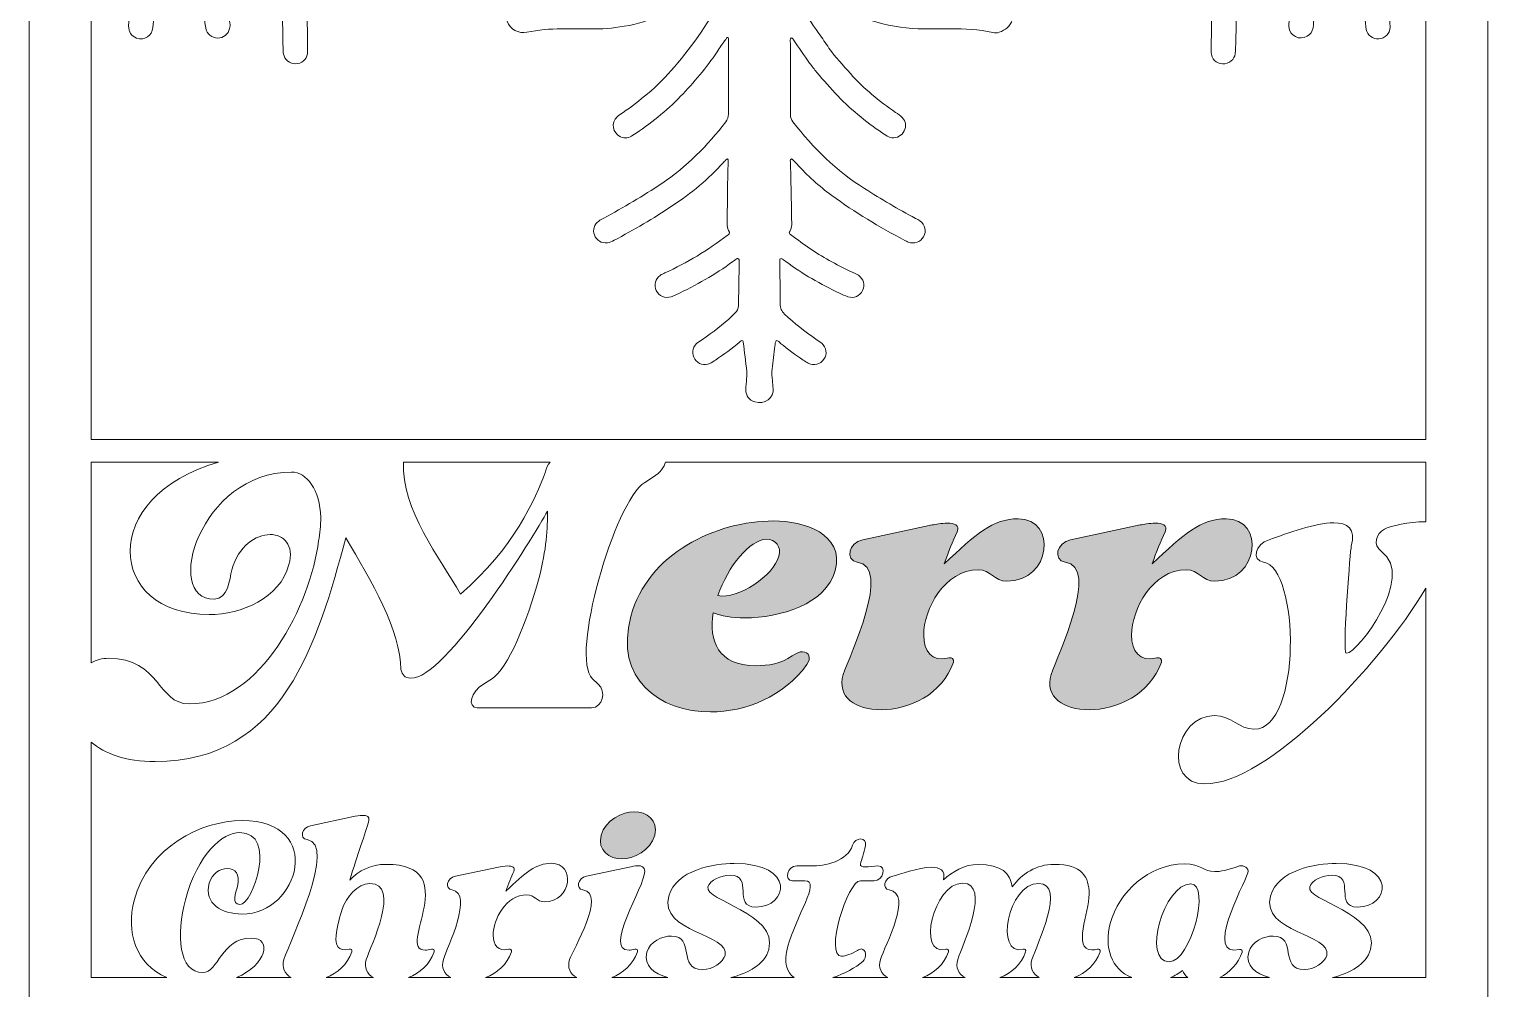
# Model space of a CAD drawing. Header units: centimetres. Extents: x 4.5 to 9.5, y -16.8 to -3.2.
# Drawn here: x 4.47 to 9.5, y -10.8 to -7.49 of the extents above; entities that cross this region are included whole.
import ezdxf

# ---------------------------------------------------------------- set-up
doc = ezdxf.new("R2010")
doc.units = ezdxf.units.CM
doc.header["$MEASUREMENT"] = 0
doc.layers.add('Layer 1', color=7, linetype='Continuous')

# ---------------------------------------------------------------- blocks, each defined once
blk = doc.blocks.new('block 2')
at = {"layer": 'Layer 1', "true_color": 0x71291b}
h = blk.add_hatch(color=26, dxfattribs=at)
h.dxf.hatch_style = 2
edge = h.paths.add_edge_path()
edge.add_spline(control_points=[(6.8197, -9.8479), (6.9402, -9.8479), (7.0721, -9.7946), (7.152, -9.6843), (7.1685, -9.6615), (7.1596, -9.6399), (7.1367, -9.6399), (7.1279, -9.6399), (7.1152, -9.645), (7.1012, -9.6539), (7.0619, -9.6818), (7.0188, -9.6881), (6.9757, -9.6881), (6.845, -9.6881), (6.8133, -9.6019), (6.8285, -9.5055), (6.8552, -9.5169), (6.8932, -9.5232), (6.9376, -9.5232), (7.0594, -9.5232), (7.2192, -9.475), (7.2496, -9.3596), (7.2839, -9.2328), (7.1406, -9.1884), (7.0378, -9.1884), (6.8374, -9.1884), (6.6028, -9.3), (6.5444, -9.5181), (6.4861, -9.7338), (6.6421, -9.8479), (6.8197, -9.8479)], knot_values=[0, 0, 0, 0, 1, 1, 1, 2, 2, 2, 3, 3, 3, 4, 4, 4, 5, 5, 5, 6, 6, 6, 7, 7, 7, 8, 8, 8, 9, 9, 9, 10, 10, 10, 10], degree=3, periodic=1)
edge = h.paths.add_edge_path()
edge.add_spline(control_points=[(7.0125, -9.2518), (7.0442, -9.2518), (7.0645, -9.2772), (7.0556, -9.3101), (7.0378, -9.3761), (6.9135, -9.4611), (6.845, -9.4459), (6.8793, -9.3456), (6.9554, -9.2518), (7.0125, -9.2518)], knot_values=[0, 0, 0, 0, 1, 1, 1, 2, 2, 2, 3, 3, 3, 3], degree=3, periodic=1)
h = blk.add_hatch(color=26, dxfattribs=at)
h.dxf.hatch_style = 2
edge = h.paths.add_edge_path()
edge.add_spline(control_points=[(7.4082, -9.8403), (7.5034, -9.8403), (7.6201, -9.7883), (7.6581, -9.6754), (7.6607, -9.6653), (7.6531, -9.6589), (7.6429, -9.6615), (7.582, -9.6767), (7.5554, -9.6374), (7.5554, -9.5828), (7.5554, -9.494), (7.6264, -9.3571), (7.7444, -9.3571), (7.7862, -9.3571), (7.7989, -9.3964), (7.842, -9.3964), (7.9968, -9.3964), (8.0171, -9.1808), (7.8814, -9.1808), (7.7951, -9.1808), (7.7342, -9.234), (7.6264, -9.3368), (7.6404, -9.2962), (7.6556, -9.2581), (7.6708, -9.2264), (7.6809, -9.2023), (7.6607, -9.196), (7.6366, -9.196), (7.6175, -9.196), (7.5947, -9.1998), (7.5846, -9.2023), (7.5846, -9.2023), (7.3449, -9.2531), (7.3449, -9.2531), (7.2954, -9.2632), (7.284, -9.3241), (7.3258, -9.3304), (7.4476, -9.3482), (7.3005, -9.6488), (7.2776, -9.7186), (7.2535, -9.7972), (7.322, -9.8403), (7.4082, -9.8403)], knot_values=[0, 0, 0, 0, 1, 1, 1, 2, 2, 2, 3, 3, 3, 4, 4, 4, 5, 5, 5, 6, 6, 6, 7, 7, 7, 8, 8, 8, 9, 9, 9, 10, 10, 10, 11, 11, 11, 12, 12, 12, 13, 13, 13, 14, 14, 14, 14], degree=3, periodic=1)
h = blk.add_hatch(color=26, dxfattribs=at)
h.dxf.hatch_style = 2
edge = h.paths.add_edge_path()
edge.add_spline(control_points=[(8.1262, -9.8403), (8.2213, -9.8403), (8.338, -9.7883), (8.3761, -9.6754), (8.3786, -9.6653), (8.371, -9.6589), (8.3609, -9.6615), (8.3, -9.6767), (8.2733, -9.6374), (8.2733, -9.5828), (8.2733, -9.494), (8.3444, -9.3571), (8.4623, -9.3571), (8.5042, -9.3571), (8.5169, -9.3964), (8.56, -9.3964), (8.7147, -9.3964), (8.735, -9.1808), (8.5993, -9.1808), (8.5131, -9.1808), (8.4522, -9.234), (8.3444, -9.3368), (8.3583, -9.2962), (8.3736, -9.2581), (8.3888, -9.2264), (8.3989, -9.2023), (8.3786, -9.196), (8.3545, -9.196), (8.3355, -9.196), (8.3127, -9.1998), (8.3025, -9.2023), (8.3025, -9.2023), (8.0628, -9.2531), (8.0628, -9.2531), (8.0133, -9.2632), (8.0019, -9.3241), (8.0438, -9.3304), (8.1655, -9.3482), (8.0184, -9.6488), (7.9956, -9.7186), (7.9715, -9.7972), (8.04, -9.8403), (8.1262, -9.8403)], knot_values=[0, 0, 0, 0, 1, 1, 1, 2, 2, 2, 3, 3, 3, 4, 4, 4, 5, 5, 5, 6, 6, 6, 7, 7, 7, 8, 8, 8, 9, 9, 9, 10, 10, 10, 11, 11, 11, 12, 12, 12, 13, 13, 13, 14, 14, 14, 14], degree=3, periodic=1)
h = blk.add_hatch(color=26, dxfattribs=at)
h.dxf.hatch_style = 2
edge = h.paths.add_edge_path()
edge.add_spline(control_points=[(6.5129, -10.3553), (6.5536, -10.3553), (6.6124, -10.3271), (6.6265, -10.2738), (6.6414, -10.2206), (6.5967, -10.1924), (6.556, -10.1924), (6.5153, -10.1924), (6.4557, -10.2206), (6.4416, -10.2738), (6.4275, -10.3271), (6.4714, -10.3553), (6.5129, -10.3553)], knot_values=[0, 0, 0, 0, 1, 1, 1, 2, 2, 2, 3, 3, 3, 4, 4, 4, 4], degree=3, periodic=1)
at = {"layer": 'Layer 1', "lineweight": 0}
blk.add_lwpolyline([(4.4668, -3.2349), (4.4668, -15.169), (6.4615, -15.169), (6.9849, -16.7801), (7.5085, -15.169), (9.5032, -15.169), (9.5032, -3.2349), (4.4668, -3.2349)], dxfattribs=at)
for points, knots in [([(4.6809, -7.4172), (4.688, -7.4124), (4.695, -7.4073), (4.7019, -7.4022), (4.7098, -7.3963), (4.7182, -7.3915), (4.7273, -7.3876), (4.7557, -7.3753), (4.784, -7.363), (4.8123, -7.3507), (4.8157, -7.3492), (4.819, -7.3473), (4.8243, -7.3496), (4.8228, -7.3594), (4.8213, -7.3697), (4.8197, -7.38), (4.8143, -7.4128), (4.8114, -7.4459), (4.8102, -7.479), (4.8095, -7.4998), (4.8202, -7.5152), (4.8379, -7.5212), (4.8648, -7.5302), (4.8907, -7.5137), (4.8939, -7.4852), (4.8955, -7.4702), (4.8963, -7.4551), (4.8976, -7.4401), (4.9009, -7.4001), (4.9077, -7.3608), (4.9182, -7.3221), (4.9209, -7.3121), (4.9259, -7.3051), (4.9352, -7.2997), (4.9788, -7.2742), (5.0221, -7.2481), (5.0656, -7.2223), (5.0686, -7.2205), (5.0716, -7.2175), (5.0764, -7.2204), (5.0763, -7.2229), (5.0763, -7.2259), (5.076, -7.2288), (5.0745, -7.246), (5.0722, -7.2633), (5.0713, -7.2806), (5.0686, -7.3334), (5.0692, -7.3862), (5.0715, -7.439), (5.0722, -7.4548), (5.0737, -7.4707), (5.0764, -7.4863), (5.08, -7.5067), (5.098, -7.521), (5.1181, -7.521), (5.1373, -7.521), (5.1543, -7.5076), (5.1589, -7.488), (5.1603, -7.4822), (5.1608, -7.4758), (5.1598, -7.4701), (5.1554, -7.4461), (5.1564, -7.4219), (5.1548, -7.3979), (5.1508, -7.3381), (5.1558, -7.2787), (5.1624, -7.2194), (5.1629, -7.215), (5.1641, -7.2105), (5.165, -7.2061), (5.1656, -7.2029), (5.1674, -7.2002), (5.1708, -7.2004), (5.1872, -7.2018), (5.1996, -7.1927), (5.2124, -7.185), (5.2668, -7.1524), (5.3211, -7.1197), (5.3754, -7.0871), (5.3802, -7.0843), (5.3846, -7.08), (5.3917, -7.0804), (5.3925, -7.0899), (5.3885, -7.0975), (5.386, -7.1051), (5.371, -7.1519), (5.3608, -7.1998), (5.354, -7.2484), (5.3477, -7.2926), (5.3456, -7.337), (5.3434, -7.3815), (5.3406, -7.4403), (5.3421, -7.4992), (5.3432, -7.558), (5.3433, -7.5664), (5.3443, -7.5747), (5.347, -7.5825), (5.3535, -7.6014), (5.3744, -7.6132), (5.394, -7.6093), (5.4148, -7.6052), (5.4281, -7.5898), (5.4283, -7.5678), (5.4285, -7.5459), (5.4277, -7.524), (5.4274, -7.5021), (5.4264, -7.4349), (5.4272, -7.3678), (5.4333, -7.3008), (5.4349, -7.2828), (5.4367, -7.2648), (5.4394, -7.2469), (5.4458, -7.2051), (5.4559, -7.1641), (5.4687, -7.1238), (5.4795, -7.09), (5.4906, -7.0564), (5.5042, -7.0236), (5.5088, -7.0125), (5.515, -7.0041), (5.526, -6.9992), (5.5301, -6.9974), (5.5338, -6.9947), (5.5377, -6.9924), (5.6095, -6.9507), (5.6812, -6.909), (5.7529, -6.8673), (5.7545, -6.8697), (5.7551, -6.8723), (5.7539, -6.875), (5.7518, -6.8799), (5.7496, -6.8846), (5.7472, -6.8894), (5.7136, -6.9579), (5.6848, -7.0281), (5.6628, -7.1014), (5.6446, -7.1624), (5.6347, -7.2248), (5.628, -7.2879), (5.6267, -7.3006), (5.6255, -7.3134), (5.6251, -7.3262), (5.6246, -7.3499), (5.6418, -7.3683), (5.6651, -7.3699), (5.6872, -7.3713), (5.7055, -7.3558), (5.709, -7.3327), (5.7094, -7.3305), (5.7094, -7.3282), (5.7097, -7.326), (5.7121, -7.3027), (5.7147, -7.2795), (5.717, -7.2563), (5.725, -7.1751), (5.7495, -7.0982), (5.7793, -7.0231), (5.8004, -6.97), (5.8253, -6.9181), (5.8539, -6.8683), (5.8693, -6.8415), (5.8857, -6.8152), (5.9007, -6.7882), (5.9046, -6.7812), (5.9092, -6.7763), (5.9159, -6.7724), (5.9479, -6.7539), (5.9797, -6.7352), (6.0117, -6.7165), (6.0286, -6.7067), (6.0455, -6.6968), (6.0626, -6.6871), (6.0698, -6.6829), (6.072, -6.6836), (6.074, -6.6909), (6.0777, -6.704), (6.0822, -6.7168), (6.0883, -6.729), (6.0912, -6.7348), (6.0893, -6.7388), (6.0846, -6.7426), (6.0746, -6.7506), (6.0646, -6.7587), (6.0549, -6.767), (6.0185, -6.7985), (5.99, -6.8364), (5.9676, -6.8788), (5.935, -6.9401), (5.9302, -7.0051), (5.9423, -7.0724), (5.9533, -7.1339), (5.9756, -7.1914), (6.0056, -7.2459), (6.0216, -7.275), (6.0385, -7.3036), (6.0555, -7.3321), (6.0804, -7.3737), (6.1016, -7.4168), (6.1171, -7.4628), (6.1264, -7.4907), (6.1565, -7.507), (6.1856, -7.5012), (6.2249, -7.4933), (6.2645, -7.4887), (6.3047, -7.4894), (6.3371, -7.4899), (6.3696, -7.489), (6.4021, -7.4896), (6.4422, -7.4903), (6.4819, -7.4871), (6.5214, -7.4804), (6.5663, -7.4728), (6.6095, -7.4601), (6.6503, -7.4397), (6.6951, -7.4174), (6.7328, -7.3869), (6.7604, -7.3448), (6.7851, -7.3073), (6.8037, -7.267), (6.8139, -7.2232), (6.8179, -7.2064), (6.8204, -7.1892), (6.8233, -7.1721), (6.8252, -7.1607), (6.8253, -7.1606), (6.8375, -7.159), (6.8479, -7.1576), (6.8583, -7.1555), (6.8687, -7.154), (6.8728, -7.1534), (6.8769, -7.1497), (6.8826, -7.1548), (6.8826, -7.1603), (6.8826, -7.167), (6.8826, -7.1737), (6.8826, -7.2205), (6.8823, -7.2673), (6.8827, -7.3141), (6.8828, -7.3309), (6.8828, -7.3472), (6.8704, -7.3606), (6.8679, -7.3633), (6.8668, -7.3672), (6.865, -7.3706), (6.8168, -7.4598), (6.7616, -7.5442), (6.6944, -7.6205), (6.6654, -7.6533), (6.6361, -7.6858), (6.602, -7.7136), (6.5745, -7.736), (6.5468, -7.7581), (6.5174, -7.778), (6.5105, -7.7827), (6.5033, -7.7871), (6.4973, -7.7927), (6.4744, -7.8138), (6.4805, -7.8488), (6.5089, -7.8619), (6.5243, -7.869), (6.5383, -7.8657), (6.5516, -7.8567), (6.6106, -7.817), (6.6669, -7.7739), (6.7159, -7.7222), (6.7616, -7.6739), (6.8058, -7.6243), (6.8419, -7.5682), (6.8513, -7.5536), (6.8617, -7.5397), (6.8717, -7.5255), (6.8737, -7.5227), (6.875, -7.5184), (6.8808, -7.5196), (6.881, -7.5223), (6.8815, -7.5251), (6.8815, -7.5279), (6.8813, -7.6132), (6.881, -7.6985), (6.8811, -7.7838), (6.8811, -7.7942), (6.8784, -7.8026), (6.872, -7.8108), (6.8084, -7.8922), (6.7375, -7.9657), (6.6509, -8.0232), (6.5861, -8.0662), (6.5197, -8.1063), (6.4509, -8.1427), (6.4449, -8.1458), (6.4388, -8.1489), (6.4333, -8.1529), (6.4175, -8.1645), (6.4118, -8.1838), (6.4184, -8.201), (6.4256, -8.2197), (6.4427, -8.23), (6.4632, -8.2281), (6.4718, -8.2274), (6.4789, -8.2233), (6.4863, -8.2194), (6.5551, -8.1833), (6.6221, -8.144), (6.6867, -8.1007), (6.7193, -8.0788), (6.7512, -8.0561), (6.7813, -8.0307), (6.8107, -8.0057), (6.8379, -7.9785), (6.864, -7.9503), (6.8676, -7.9464), (6.8712, -7.9425), (6.8752, -7.9392), (6.877, -7.9377), (6.8799, -7.9384), (6.8802, -7.9413), (6.8807, -7.9457), (6.8808, -7.9503), (6.8805, -7.9548), (6.8767, -8.0181), (6.8788, -8.0816), (6.8768, -8.1449), (6.8764, -8.1607), (6.8748, -8.1768), (6.8844, -8.191), (6.886, -8.1933), (6.8849, -8.1955), (6.8833, -8.197), (6.8812, -8.1992), (6.8788, -8.201), (6.8764, -8.2028), (6.81, -8.2545), (6.738, -8.2969), (6.6617, -8.3321), (6.6562, -8.3346), (6.6506, -8.337), (6.6457, -8.3404), (6.6285, -8.3524), (6.6228, -8.3742), (6.6317, -8.3926), (6.641, -8.412), (6.6621, -8.421), (6.6829, -8.4143), (6.6886, -8.4125), (6.6941, -8.4101), (6.6996, -8.4075), (6.7687, -8.375), (6.8353, -8.3383), (6.8967, -8.2927), (6.9004, -8.29), (6.904, -8.2873), (6.9078, -8.2847), (6.9102, -8.2831), (6.9128, -8.2806), (6.9159, -8.2829), (6.9186, -8.2849), (6.9179, -8.2882), (6.9179, -8.2911), (6.9177, -8.3198), (6.9177, -8.3485), (6.9173, -8.3772), (6.9169, -8.3998), (6.9155, -8.4224), (6.9154, -8.445), (6.9154, -8.4557), (6.9117, -8.4639), (6.9038, -8.4707), (6.9004, -8.4737), (6.8973, -8.477), (6.8941, -8.4802), (6.8625, -8.5108), (6.8276, -8.5371), (6.7912, -8.5615), (6.7843, -8.5662), (6.7772, -8.5706), (6.7712, -8.5762), (6.7558, -8.5905), (6.7536, -8.6132), (6.7651, -8.6298), (6.7771, -8.6471), (6.798, -8.6532), (6.8169, -8.6445), (6.8237, -8.6414), (6.83, -8.6371), (6.8363, -8.6329), (6.8652, -8.6137), (6.8931, -8.593), (6.9199, -8.5709), (6.923, -8.5683), (6.9257, -8.5634), (6.9312, -8.5667), (6.9316, -8.5682), (6.9321, -8.5697), (6.9323, -8.5712), (6.9365, -8.6048), (6.9408, -8.6385), (6.9446, -8.6722), (6.9455, -8.6803), (6.9443, -8.6887), (6.9438, -8.697), (6.943, -8.7098), (6.9411, -8.7225), (6.941, -8.7353), (6.9409, -8.7564), (6.9521, -8.7709), (6.9724, -8.7771), (7.0064, -8.7875), (7.0386, -8.7637), (7.0356, -8.731), (7.0348, -8.722), (7.034, -8.7129), (7.0328, -8.704), (7.0311, -8.6904), (7.0308, -8.6769), (7.0325, -8.6633), (7.0358, -8.6372), (7.0386, -8.6109), (7.0417, -8.5847), (7.0424, -8.5781), (7.0428, -8.5714), (7.0465, -8.5654), (7.0533, -8.5661), (7.0569, -8.5716), (7.0614, -8.5753), (7.0866, -8.5957), (7.1127, -8.615), (7.1397, -8.633), (7.1454, -8.6367), (7.151, -8.6407), (7.157, -8.6437), (7.1765, -8.6534), (7.1989, -8.6475), (7.211, -8.6298), (7.2228, -8.6126), (7.2197, -8.5889), (7.2032, -8.5746), (7.197, -8.5692), (7.1898, -8.5648), (7.1829, -8.5602), (7.1446, -8.5345), (7.1085, -8.5062), (7.0753, -8.474), (7.0648, -8.4638), (7.0597, -8.453), (7.0597, -8.4383), (7.0598, -8.3885), (7.059, -8.3387), (7.0585, -8.2888), (7.0585, -8.2859), (7.0587, -8.2828), (7.0637, -8.2818), (7.0686, -8.2852), (7.0742, -8.2889), (7.0796, -8.2929), (7.1373, -8.336), (7.1999, -8.3706), (7.2645, -8.402), (7.274, -8.4066), (7.2836, -8.411), (7.2936, -8.4143), (7.3143, -8.4213), (7.335, -8.4119), (7.3445, -8.3922), (7.3533, -8.3737), (7.3476, -8.3521), (7.3302, -8.3403), (7.3246, -8.3365), (7.3182, -8.334), (7.312, -8.3311), (7.262, -8.3079), (7.2136, -8.2817), (7.1676, -8.2513), (7.1431, -8.2351), (7.1197, -8.2171), (7.0958, -8.1999), (7.0919, -8.1971), (7.0894, -8.1935), (7.0927, -8.1885), (7.0993, -8.1785), (7.0998, -8.1673), (7.0996, -8.1559), (7.0991, -8.1347), (7.099, -8.1136), (7.0986, -8.0925), (7.0976, -8.0457), (7.0963, -7.9989), (7.0955, -7.9521), (7.0954, -7.9475), (7.0924, -7.9415), (7.0989, -7.9383), (7.0998, -7.9386), (7.1006, -7.9387), (7.1011, -7.9392), (7.1064, -7.9446), (7.1118, -7.9499), (7.1168, -7.9554), (7.1535, -7.9958), (7.1937, -8.0322), (7.2377, -8.0644), (7.3176, -8.1229), (7.4026, -8.1733), (7.49, -8.2196), (7.494, -8.2217), (7.498, -8.2239), (7.5022, -8.2255), (7.5227, -8.2333), (7.5447, -8.2254), (7.5549, -8.207), (7.5655, -8.1879), (7.5606, -8.1661), (7.5425, -8.1527), (7.5377, -8.1492), (7.5322, -8.1465), (7.5269, -8.1437), (7.4668, -8.1119), (7.4087, -8.077), (7.3512, -8.0408), (7.2542, -7.9796), (7.1735, -7.9012), (7.104, -7.8106), (7.0983, -7.8031), (7.095, -7.7957), (7.095, -7.786), (7.0952, -7.6999), (7.095, -7.6138), (7.0949, -7.5278), (7.0949, -7.5251), (7.094, -7.5215), (7.098, -7.5203), (7.1024, -7.5209), (7.1037, -7.5247), (7.1057, -7.5277), (7.1244, -7.5542), (7.1428, -7.5809), (7.1616, -7.6073), (7.1695, -7.6184), (7.1775, -7.6295), (7.1864, -7.6397), (7.2102, -7.667), (7.2339, -7.6944), (7.2588, -7.7208), (7.3082, -7.7732), (7.365, -7.8168), (7.4247, -7.8569), (7.431, -7.8611), (7.4377, -7.8645), (7.4454, -7.8654), (7.463, -7.8674), (7.4803, -7.8579), (7.4883, -7.8419), (7.4962, -7.826), (7.4943, -7.8087), (7.4816, -7.7958), (7.4748, -7.7889), (7.4664, -7.7835), (7.4584, -7.7779), (7.402, -7.7384), (7.3481, -7.696), (7.3026, -7.6439), (7.2773, -7.6149), (7.2502, -7.5875), (7.2283, -7.5556), (7.2168, -7.5387), (7.2053, -7.522), (7.1934, -7.5054), (7.1669, -7.4686), (7.1437, -7.4298), (7.1216, -7.3902), (7.114, -7.3764), (7.1064, -7.3624), (7.0981, -7.349), (7.0946, -7.3435), (7.0938, -7.3379), (7.0938, -7.3319), (7.0938, -7.2752), (7.0937, -7.2186), (7.0937, -7.162), (7.0937, -7.1585), (7.0934, -7.1545), (7.0982, -7.1518), (7.1122, -7.1545), (7.1267, -7.1591), (7.1419, -7.1593), (7.1482, -7.1593), (7.1515, -7.1628), (7.1524, -7.1688), (7.1528, -7.1718), (7.1531, -7.1748), (7.1535, -7.1778), (7.1601, -7.2325), (7.1784, -7.2833), (7.2065, -7.3306), (7.23, -7.3703), (7.2613, -7.4024), (7.301, -7.4261), (7.3303, -7.4436), (7.3614, -7.4574), (7.3941, -7.4666), (7.4473, -7.4816), (7.5016, -7.4897), (7.5571, -7.4895), (7.5873, -7.4894), (7.6175, -7.4899), (7.6477, -7.4894), (7.6968, -7.4885), (7.7457, -7.491), (7.7938, -7.502), (7.8012, -7.5037), (7.809, -7.5041), (7.8162, -7.5012), (7.8369, -7.4927), (7.8541, -7.4817), (7.8613, -7.4575), (7.8729, -7.4184), (7.8914, -7.3819), (7.912, -7.3467), (7.9319, -7.3128), (7.9522, -7.2792), (7.9709, -7.2448), (8.0069, -7.1786), (8.0326, -7.109), (8.0385, -7.033), (8.0422, -6.9854), (8.0365, -6.9396), (8.0166, -6.896), (7.9937, -6.8459), (7.9619, -6.8024), (7.9201, -6.7662), (7.9104, -6.7579), (7.9003, -6.7499), (7.8904, -6.7418), (7.8864, -6.7386), (7.8848, -6.7351), (7.8873, -6.7301), (7.8938, -6.7165), (7.899, -6.7024), (7.9029, -6.6877), (7.9038, -6.6841), (7.9073, -6.6839), (7.9102, -6.6853), (7.9149, -6.6877), (7.9194, -6.6904), (7.924, -6.6931), (7.9644, -6.7166), (8.0045, -6.7406), (8.0453, -6.7636), (8.0608, -6.7723), (8.0719, -6.7831), (8.0814, -6.7986), (8.1186, -6.8592), (8.1511, -6.9221), (8.1809, -6.9865), (8.2064, -7.0415), (8.2249, -7.0989), (8.2408, -7.157), (8.2549, -7.2088), (8.2614, -7.2621), (8.2654, -7.3156), (8.266, -7.3238), (8.2666, -7.3322), (8.2687, -7.3402), (8.2732, -7.3569), (8.2876, -7.3681), (8.305, -7.3698), (8.3217, -7.3714), (8.3385, -7.3621), (8.3463, -7.3473), (8.3507, -7.3388), (8.3506, -7.3299), (8.3502, -7.3208), (8.3479, -7.2671), (8.3407, -7.214), (8.3286, -7.1618), (8.3116, -7.0882), (8.2885, -7.0165), (8.2559, -6.9481), (8.2449, -6.925), (8.2341, -6.9017), (8.2234, -6.8784), (8.2222, -6.8756), (8.2183, -6.8723), (8.2233, -6.8684), (8.2271, -6.8703), (8.2312, -6.8721), (8.2351, -6.8743), (8.2716, -6.8955), (8.3081, -6.9168), (8.3447, -6.938), (8.3805, -6.9589), (8.4163, -6.98), (8.4523, -7.0004), (8.4614, -7.0056), (8.4675, -7.0122), (8.4711, -7.0218), (8.4766, -7.0367), (8.483, -7.0512), (8.4882, -7.0661), (8.5028, -7.1082), (8.5165, -7.1505), (8.5266, -7.1939), (8.5418, -7.2589), (8.5459, -7.3253), (8.5481, -7.3916), (8.5499, -7.4451), (8.5485, -7.4988), (8.5484, -7.5523), (8.5484, -7.5584), (8.5476, -7.5644), (8.5479, -7.5704), (8.5493, -7.5924), (8.5654, -7.6092), (8.587, -7.6101), (8.611, -7.6112), (8.6288, -7.5936), (8.6308, -7.5756), (8.6313, -7.5711), (8.632, -7.5666), (8.6321, -7.5621), (8.633, -7.5349), (8.6337, -7.5077), (8.6344, -7.4806), (8.6357, -7.43), (8.6323, -7.3795), (8.6297, -7.329), (8.628, -7.2959), (8.6245, -7.2627), (8.6195, -7.23), (8.6126, -7.1852), (8.6021, -7.1412), (8.5879, -7.0981), (8.586, -7.0926), (8.583, -7.0871), (8.5852, -7.0796), (8.5928, -7.0812), (8.5986, -7.086), (8.6048, -7.0897), (8.6598, -7.1226), (8.7147, -7.1557), (8.7697, -7.1886), (8.7794, -7.1944), (8.7889, -7.2003), (8.8011, -7.2003), (8.8105, -7.2003), (8.8108, -7.2012), (8.812, -7.2108), (8.8158, -7.2422), (8.8203, -7.2736), (8.8211, -7.3053), (8.8224, -7.3566), (8.8228, -7.4079), (8.8175, -7.4591), (8.8167, -7.4666), (8.8159, -7.4742), (8.8164, -7.4817), (8.8185, -7.5134), (8.8526, -7.531), (8.8798, -7.5147), (8.8907, -7.5082), (8.8978, -7.4985), (8.8996, -7.4858), (8.9013, -7.4739), (8.9023, -7.4619), (8.9032, -7.4498), (8.9078, -7.388), (8.9088, -7.3262), (8.9029, -7.2644), (8.9015, -7.2495), (8.9003, -7.2345), (8.8991, -7.2198), (8.9039, -7.2178), (8.9069, -7.2203), (8.9101, -7.2221), (8.9542, -7.2483), (8.9982, -7.2747), (9.0424, -7.3007), (9.051, -7.3057), (9.055, -7.3125), (9.0576, -7.3218), (9.0692, -7.3634), (9.0759, -7.4057), (9.0792, -7.4487), (9.0803, -7.463), (9.0808, -7.4774), (9.0835, -7.4914), (9.0875, -7.512), (9.1061, -7.5251), (9.1267, -7.5235), (9.1488, -7.5219), (9.1644, -7.506), (9.1655, -7.4839), (9.1657, -7.4801), (9.1654, -7.4763), (9.1653, -7.4726), (9.1645, -7.4348), (9.1596, -7.3974), (9.1529, -7.3603), (9.1522, -7.3563), (9.1496, -7.3516), (9.1543, -7.3481), (9.1599, -7.3481), (9.1643, -7.3512), (9.1692, -7.3533), (9.1934, -7.3638), (9.2174, -7.3746), (9.2418, -7.3846), (9.2552, -7.3901), (9.2676, -7.397), (9.279, -7.4058), (9.2823, -7.4083), (9.2857, -7.4108), (9.2891, -7.4132), (9.2891, -7.4132), (9.2891, -8.9073), (9.2891, -8.9073), (9.2891, -8.9073), (4.6809, -8.9073), (4.6809, -8.9073), (4.6809, -8.9073), (4.6809, -7.4172), (4.6809, -7.4172)], [0, 0, 0, 0, 1, 1, 1, 2, 2, 2, 3, 3, 3, 4, 4, 4, 5, 5, 5, 6, 6, 6, 7, 7, 7, 8, 8, 8, 9, 9, 9, 10, 10, 10, 11, 11, 11, 12, 12, 12, 13, 13, 13, 14, 14, 14, 15, 15, 15, 16, 16, 16, 17, 17, 17, 18, 18, 18, 19, 19, 19, 20, 20, 20, 21, 21, 21, 22, 22, 22, 23, 23, 23, 24, 24, 24, 25, 25, 25, 26, 26, 26, 27, 27, 27, 28, 28, 28, 29, 29, 29, 30, 30, 30, 31, 31, 31, 32, 32, 32, 33, 33, 33, 34, 34, 34, 35, 35, 35, 36, 36, 36, 37, 37, 37, 38, 38, 38, 39, 39, 39, 40, 40, 40, 41, 41, 41, 42, 42, 42, 43, 43, 43, 44, 44, 44, 45, 45, 45, 46, 46, 46, 47, 47, 47, 48, 48, 48, 49, 49, 49, 50, 50, 50, 51, 51, 51, 52, 52, 52, 53, 53, 53, 54, 54, 54, 55, 55, 55, 56, 56, 56, 57, 57, 57, 58, 58, 58, 59, 59, 59, 60, 60, 60, 61, 61, 61, 62, 62, 62, 63, 63, 63, 64, 64, 64, 65, 65, 65, 66, 66, 66, 67, 67, 67, 68, 68, 68, 69, 69, 69, 70, 70, 70, 71, 71, 71, 72, 72, 72, 73, 73, 73, 74, 74, 74, 75, 75, 75, 76, 76, 76, 77, 77, 77, 78, 78, 78, 79, 79, 79, 80, 80, 80, 81, 81, 81, 82, 82, 82, 83, 83, 83, 84, 84, 84, 85, 85, 85, 86, 86, 86, 87, 87, 87, 88, 88, 88, 89, 89, 89, 90, 90, 90, 91, 91, 91, 92, 92, 92, 93, 93, 93, 94, 94, 94, 95, 95, 95, 96, 96, 96, 97, 97, 97, 98, 98, 98, 99, 99, 99, 100, 100, 100, 101, 101, 101, 102, 102, 102, 103, 103, 103, 104, 104, 104, 105, 105, 105, 106, 106, 106, 107, 107, 107, 108, 108, 108, 109, 109, 109, 110, 110, 110, 111, 111, 111, 112, 112, 112, 113, 113, 113, 114, 114, 114, 115, 115, 115, 116, 116, 116, 117, 117, 117, 118, 118, 118, 119, 119, 119, 120, 120, 120, 121, 121, 121, 122, 122, 122, 123, 123, 123, 124, 124, 124, 125, 125, 125, 126, 126, 126, 127, 127, 127, 128, 128, 128, 129, 129, 129, 130, 130, 130, 131, 131, 131, 132, 132, 132, 133, 133, 133, 134, 134, 134, 135, 135, 135, 136, 136, 136, 137, 137, 137, 138, 138, 138, 139, 139, 139, 140, 140, 140, 141, 141, 141, 142, 142, 142, 143, 143, 143, 144, 144, 144, 145, 145, 145, 146, 146, 146, 147, 147, 147, 148, 148, 148, 149, 149, 149, 150, 150, 150, 151, 151, 151, 152, 152, 152, 153, 153, 153, 154, 154, 154, 155, 155, 155, 156, 156, 156, 157, 157, 157, 158, 158, 158, 159, 159, 159, 160, 160, 160, 161, 161, 161, 162, 162, 162, 163, 163, 163, 164, 164, 164, 165, 165, 165, 166, 166, 166, 167, 167, 167, 168, 168, 168, 169, 169, 169, 170, 170, 170, 171, 171, 171, 172, 172, 172, 173, 173, 173, 174, 174, 174, 175, 175, 175, 176, 176, 176, 177, 177, 177, 178, 178, 178, 179, 179, 179, 180, 180, 180, 181, 181, 181, 182, 182, 182, 183, 183, 183, 184, 184, 184, 185, 185, 185, 186, 186, 186, 187, 187, 187, 188, 188, 188, 189, 189, 189, 190, 190, 190, 191, 191, 191, 192, 192, 192, 193, 193, 193, 194, 194, 194, 195, 195, 195, 196, 196, 196, 197, 197, 197, 198, 198, 198, 199, 199, 199, 200, 200, 200, 201, 201, 201, 202, 202, 202, 203, 203, 203, 204, 204, 204, 205, 205, 205, 206, 206, 206, 207, 207, 207, 208, 208, 208, 209, 209, 209, 210, 210, 210, 211, 211, 211, 212, 212, 212, 213, 213, 213, 214, 214, 214, 215, 215, 215, 216, 216, 216, 217, 217, 217, 218, 218, 218, 219, 219, 219, 220, 220, 220, 221, 221, 221, 222, 222, 222, 223, 223, 223, 224, 224, 224, 225, 225, 225, 226, 226, 226, 227, 227, 227, 228, 228, 228, 229, 229, 229, 230, 230, 230, 231, 231, 231, 232, 232, 232, 233, 233, 233, 234, 234, 234, 235, 235, 235, 236, 236, 236, 237, 237, 237, 238, 238, 238, 239, 239, 239, 240, 240, 240, 241, 241, 241, 242, 242, 242, 243, 243, 243, 244, 244, 244, 245, 245, 245, 246, 246, 246, 247, 247, 247, 248, 248, 248, 249, 249, 249, 250, 250, 250, 251, 251, 251, 252, 252, 252, 253, 253, 253, 254, 254, 254, 255, 255, 255, 256, 256, 256, 257, 257, 257, 258, 258, 258, 259, 259, 259, 260, 260, 260, 261, 261, 261, 262, 262, 262, 263, 263, 263, 264, 264, 264, 265, 265, 265, 266, 266, 266, 267, 267, 267, 268, 268, 268, 269, 269, 269, 270, 270, 270, 271, 271, 271, 272, 272, 272, 273, 273, 273, 273]), ([(4.6809, -8.9852), (4.6809, -8.9852), (5.121, -8.9852), (5.121, -8.9852), (4.7041, -9.1026), (4.7336, -9.5118), (5.0882, -9.5118), (5.1998, -9.5118), (5.333, -9.4547), (5.3634, -9.3393), (5.3824, -9.2708), (5.3457, -9.2353), (5.2987, -9.2353), (5.2505, -9.2353), (5.1884, -9.2746), (5.1668, -9.3571), (5.1579, -9.39), (5.1541, -9.4585), (5.1059, -9.4585), (4.9258, -9.4585), (5.0577, -9.0197), (5.3723, -9.0197), (5.4256, -9.0197), (5.4712, -9.0806), (5.4738, -9.177), (5.4725, -9.2036), (5.4712, -9.2315), (5.4662, -9.2569), (5.4383, -9.475), (5.267, -9.82), (5.0197, -9.82), (4.9081, -9.82), (4.9208, -9.6627), (4.7407, -9.6627), (4.7182, -9.6627), (4.6982, -9.6682), (4.6809, -9.6778), (4.6809, -9.6778), (4.6809, -8.9852), (4.6809, -8.9852)], [0, 0, 0, 0, 1, 1, 1, 2, 2, 2, 3, 3, 3, 4, 4, 4, 5, 5, 5, 6, 6, 6, 7, 7, 7, 8, 8, 8, 9, 9, 9, 10, 10, 10, 11, 11, 11, 12, 12, 12, 13, 13, 13, 13]), ([(4.6809, -9.9521), (4.7276, -9.9917), (4.7994, -10.0191), (4.9017, -10.0191), (5.3444, -10.0191), (5.4624, -9.6082), (5.56, -9.2467), (5.6475, -9.3939), (5.7503, -9.5689), (5.7503, -9.7008), (5.7566, -9.7198), (5.7617, -9.73), (5.7845, -9.7312), (5.9012, -9.7388), (6.2107, -9.2404), (6.2563, -9.1541), (6.2576, -9.2112), (6.2525, -9.2886), (6.2272, -9.3837), (6.1853, -9.5397), (6.1181, -9.6995), (6.0661, -9.7325), (6.0661, -9.7325), (6.0357, -9.7515), (6.0357, -9.7515), (5.9925, -9.7782), (5.9773, -9.8314), (6.0141, -9.834), (6.0141, -9.834), (6.4085, -9.834), (6.4085, -9.834), (6.4466, -9.8314), (6.4605, -9.7782), (6.4314, -9.7515), (6.4314, -9.7515), (6.4111, -9.7325), (6.4111, -9.7325), (6.3337, -9.6577), (6.4872, -9.1224), (6.5925, -9.0552), (6.5925, -9.0552), (6.6229, -9.0362), (6.6229, -9.0362), (6.6452, -9.0221), (6.6598, -9.002), (6.6642, -8.9852), (6.6642, -8.9852), (9.2891, -8.9852), (9.2891, -8.9852), (9.2891, -8.9852), (9.2891, -9.191), (9.2891, -9.191), (9.2879, -9.191), (9.2868, -9.1909), (9.2855, -9.1909), (9.2323, -9.1909), (9.1676, -9.2061), (9.146, -9.2163), (9.1169, -9.2315), (9.1054, -9.2721), (9.1359, -9.2936), (9.2564, -9.3812), (9.0509, -9.645), (9.0167, -9.645), (9.0141, -9.645), (9.0116, -9.6437), (9.0116, -9.6399), (9.004, -9.5981), (9.0281, -9.2911), (9.0319, -9.2759), (9.0484, -9.215), (9.0192, -9.1947), (8.971, -9.1947), (8.9088, -9.1947), (8.8125, -9.2302), (8.7478, -9.2531), (8.6996, -9.2696), (8.6869, -9.3241), (8.7287, -9.3304), (8.8531, -9.3482), (8.8619, -9.9075), (8.6958, -9.9075), (8.6438, -9.9075), (8.6197, -9.8606), (8.5588, -9.8606), (8.4218, -9.8606), (8.3812, -10.0965), (8.5258, -10.0965), (8.7404, -10.0965), (9.1268, -9.694), (9.2891, -9.4206), (9.2891, -9.4206), (9.2891, -10.7649), (9.2891, -10.7649), (9.2891, -10.7649), (8.9668, -10.7649), (8.9668, -10.7649), (9.0261, -10.7499), (9.084, -10.721), (9.0982, -10.6679), (9.1319, -10.5425), (8.875, -10.5002), (8.8883, -10.4517), (8.8945, -10.4289), (8.9345, -10.4117), (8.9643, -10.4117), (9.0489, -10.4117), (8.9705, -10.5214), (9.0536, -10.5214), (9.1648, -10.5214), (9.193, -10.371), (8.9792, -10.371), (8.9094, -10.371), (8.777, -10.3937), (8.7528, -10.4838), (8.7191, -10.6091), (8.9666, -10.6154), (8.947, -10.6882), (8.9408, -10.7125), (8.9047, -10.7376), (8.8695, -10.7376), (8.7817, -10.7376), (8.846, -10.6216), (8.7622, -10.6216), (8.73, -10.6216), (8.687, -10.6404), (8.6776, -10.6773), (8.6647, -10.7246), (8.7026, -10.7509), (8.7493, -10.7649), (8.7493, -10.7649), (8.5777, -10.7649), (8.5777, -10.7649), (8.6117, -10.7472), (8.6421, -10.7163), (8.6548, -10.6773), (8.6571, -10.671), (8.6516, -10.6671), (8.6462, -10.6686), (8.5224, -10.6976), (8.6595, -10.4485), (8.6744, -10.4039), (8.6806, -10.3866), (8.6587, -10.3757), (8.6462, -10.3796), (8.6046, -10.3945), (8.5788, -10.3992), (8.5608, -10.3992), (8.5185, -10.3992), (8.5169, -10.3725), (8.455, -10.3725), (8.3336, -10.3725), (8.2279, -10.4705), (8.1997, -10.5778), (8.177, -10.6606), (8.2035, -10.736), (8.2735, -10.7649), (8.2735, -10.7649), (8.0749, -10.7649), (8.0749, -10.7649), (8.1138, -10.7497), (8.1492, -10.7206), (8.1643, -10.6757), (8.1659, -10.6694), (8.1612, -10.6655), (8.1549, -10.6671), (8.1479, -10.6686), (8.1416, -10.6694), (8.1361, -10.6694), (8.068, -10.6694), (8.1267, -10.5394), (8.1267, -10.4767), (8.1267, -10.418), (8.1024, -10.3741), (8.0061, -10.3741), (7.9434, -10.3741), (7.8941, -10.407), (7.8612, -10.4517), (7.8549, -10.4062), (7.8251, -10.3741), (7.7429, -10.3741), (7.6967, -10.3741), (7.6536, -10.4), (7.6238, -10.4274), (7.6309, -10.3945), (7.6113, -10.3843), (7.5831, -10.3843), (7.5376, -10.3843), (7.4687, -10.4101), (7.4483, -10.4148), (7.4178, -10.4211), (7.4107, -10.4587), (7.4366, -10.4626), (7.5196, -10.4744), (7.4217, -10.6553), (7.406, -10.7023), (7.3971, -10.7315), (7.409, -10.7525), (7.4313, -10.7649), (7.4313, -10.7649), (7.2416, -10.7649), (7.2416, -10.7649), (7.282, -10.7516), (7.3208, -10.7307), (7.3449, -10.7094), (7.3614, -10.6945), (7.3567, -10.6663), (7.3402, -10.6663), (7.3363, -10.6663), (7.3316, -10.6679), (7.3269, -10.671), (7.3089, -10.6835), (7.2838, -10.6913), (7.2721, -10.6913), (7.2117, -10.6913), (7.2916, -10.4305), (7.3371, -10.4305), (7.3371, -10.4305), (7.3841, -10.4305), (7.3841, -10.4305), (7.4154, -10.4305), (7.4303, -10.3796), (7.3974, -10.3796), (7.3841, -10.3796), (7.3661, -10.3827), (7.3535, -10.3827), (7.3426, -10.3827), (7.3355, -10.3804), (7.3371, -10.3733), (7.3418, -10.3569), (7.3473, -10.3365), (7.3543, -10.3091), (7.3582, -10.2942), (7.3488, -10.2864), (7.3371, -10.2864), (7.3261, -10.2864), (7.3136, -10.2934), (7.3097, -10.3075), (7.2924, -10.3647), (7.2133, -10.3796), (7.1671, -10.3796), (7.1671, -10.3796), (7.117, -10.3796), (7.117, -10.3796), (7.0841, -10.3796), (7.0715, -10.4305), (7.1029, -10.4305), (7.1029, -10.4305), (7.1451, -10.4305), (7.1451, -10.4305), (7.2015, -10.4305), (7.113, -10.5558), (7.0864, -10.6569), (7.0711, -10.7143), (7.0823, -10.7479), (7.1077, -10.7649), (7.1077, -10.7649), (6.8891, -10.7649), (6.8891, -10.7649), (6.9484, -10.7499), (7.0063, -10.721), (7.0205, -10.6679), (7.0542, -10.5425), (6.7973, -10.5002), (6.8106, -10.4517), (6.8169, -10.4289), (6.8568, -10.4117), (6.8866, -10.4117), (6.9712, -10.4117), (6.8929, -10.5214), (6.9759, -10.5214), (7.0871, -10.5214), (7.1153, -10.371), (6.9015, -10.371), (6.8318, -10.371), (6.6994, -10.3937), (6.6751, -10.4838), (6.6414, -10.6091), (6.889, -10.6154), (6.8694, -10.6882), (6.8631, -10.7125), (6.8271, -10.7376), (6.7918, -10.7376), (6.7041, -10.7376), (6.7683, -10.6216), (6.6845, -10.6216), (6.6524, -10.6216), (6.6093, -10.6404), (6.5999, -10.6773), (6.5871, -10.7246), (6.6249, -10.7509), (6.6716, -10.7649), (6.6716, -10.7649), (6.4781, -10.7649), (6.4781, -10.7649), (6.5168, -10.7497), (6.5518, -10.7206), (6.567, -10.6757), (6.5693, -10.6694), (6.5646, -10.6655), (6.5584, -10.6671), (6.5505, -10.6694), (6.5435, -10.6702), (6.538, -10.6702), (6.4487, -10.6702), (6.592, -10.4524), (6.592, -10.3984), (6.592, -10.3827), (6.5811, -10.3788), (6.5685, -10.3788), (6.5576, -10.3788), (6.5458, -10.3819), (6.5388, -10.3835), (6.5388, -10.3835), (6.3907, -10.4148), (6.3907, -10.4148), (6.3602, -10.4211), (6.3531, -10.4587), (6.379, -10.4626), (6.462, -10.4744), (6.3437, -10.6702), (6.3328, -10.7023), (6.3234, -10.7315), (6.3354, -10.7525), (6.3578, -10.7649), (6.3578, -10.7649), (6.0428, -10.7649), (6.0428, -10.7649), (6.0817, -10.7497), (6.117, -10.7206), (6.1322, -10.6757), (6.1337, -10.6694), (6.129, -10.6655), (6.1228, -10.6671), (6.0852, -10.6765), (6.0687, -10.6522), (6.0687, -10.6185), (6.0687, -10.5637), (6.1126, -10.4791), (6.1854, -10.4791), (6.2113, -10.4791), (6.2191, -10.5034), (6.2457, -10.5034), (6.3413, -10.5034), (6.3538, -10.3702), (6.27, -10.3702), (6.2168, -10.3702), (6.1792, -10.4031), (6.1126, -10.4665), (6.1212, -10.4415), (6.1306, -10.418), (6.14, -10.3984), (6.1463, -10.3835), (6.1337, -10.3796), (6.1188, -10.3796), (6.1071, -10.3796), (6.093, -10.3819), (6.0867, -10.3835), (6.0867, -10.3835), (5.9387, -10.4148), (5.9387, -10.4148), (5.9081, -10.4211), (5.9011, -10.4587), (5.9269, -10.4626), (6.0021, -10.4736), (5.9113, -10.6592), (5.8972, -10.7023), (5.8882, -10.7315), (5.9001, -10.7525), (5.9224, -10.7649), (5.9224, -10.7649), (5.7761, -10.7649), (5.7761, -10.7649), (5.8148, -10.7497), (5.8498, -10.7206), (5.865, -10.6757), (5.8673, -10.6694), (5.8619, -10.6655), (5.8564, -10.6671), (5.8478, -10.6694), (5.8399, -10.6702), (5.8344, -10.6702), (5.7295, -10.6702), (5.9731, -10.3741), (5.6989, -10.3741), (5.6472, -10.3741), (5.6049, -10.396), (5.5736, -10.4282), (5.5994, -10.3428), (5.6292, -10.2637), (5.6394, -10.2237), (5.6433, -10.2088), (5.6323, -10.2049), (5.6182, -10.2049), (5.6073, -10.2049), (5.594, -10.2073), (5.5861, -10.2088), (5.5861, -10.2088), (5.4381, -10.2409), (5.4381, -10.2409), (5.4091, -10.2472), (5.3981, -10.284), (5.4263, -10.2887), (5.5321, -10.3036), (5.3684, -10.635), (5.3464, -10.7023), (5.3375, -10.7315), (5.3494, -10.7525), (5.3717, -10.7649), (5.3717, -10.7649), (5.1823, -10.7649), (5.1823, -10.7649), (5.2852, -10.721), (5.3082, -10.6287), (5.2336, -10.6287), (5.1294, -10.6287), (5.1208, -10.7478), (5.0659, -10.7478), (4.9837, -10.7478), (4.9743, -10.6177), (5.0064, -10.4963), (5.0495, -10.3373), (5.1333, -10.2644), (5.1944, -10.2644), (5.3244, -10.2644), (5.2398, -10.5128), (5.1944, -10.5128), (5.1639, -10.5128), (5.1811, -10.4705), (5.1858, -10.4501), (5.1975, -10.407), (5.1764, -10.3882), (5.1513, -10.3882), (5.1262, -10.3882), (5.0973, -10.4062), (5.0887, -10.4391), (5.0699, -10.5104), (5.1325, -10.5457), (5.2014, -10.5457), (5.4012, -10.5457), (5.4881, -10.2229), (5.2022, -10.2229), (5.0597, -10.2229), (4.8787, -10.3138), (4.8294, -10.4987), (4.8006, -10.606), (4.8331, -10.718), (4.9418, -10.7649), (4.9418, -10.7649), (4.6809, -10.7649), (4.6809, -10.7649), (4.6809, -10.7649), (4.6809, -9.9521), (4.6809, -9.9521)], [0, 0, 0, 0, 1, 1, 1, 2, 2, 2, 3, 3, 3, 4, 4, 4, 5, 5, 5, 6, 6, 6, 7, 7, 7, 8, 8, 8, 9, 9, 9, 10, 10, 10, 11, 11, 11, 12, 12, 12, 13, 13, 13, 14, 14, 14, 15, 15, 15, 16, 16, 16, 17, 17, 17, 18, 18, 18, 19, 19, 19, 20, 20, 20, 21, 21, 21, 22, 22, 22, 23, 23, 23, 24, 24, 24, 25, 25, 25, 26, 26, 26, 27, 27, 27, 28, 28, 28, 29, 29, 29, 30, 30, 30, 31, 31, 31, 32, 32, 32, 33, 33, 33, 34, 34, 34, 35, 35, 35, 36, 36, 36, 37, 37, 37, 38, 38, 38, 39, 39, 39, 40, 40, 40, 41, 41, 41, 42, 42, 42, 43, 43, 43, 44, 44, 44, 45, 45, 45, 46, 46, 46, 47, 47, 47, 48, 48, 48, 49, 49, 49, 50, 50, 50, 51, 51, 51, 52, 52, 52, 53, 53, 53, 54, 54, 54, 55, 55, 55, 56, 56, 56, 57, 57, 57, 58, 58, 58, 59, 59, 59, 60, 60, 60, 61, 61, 61, 62, 62, 62, 63, 63, 63, 64, 64, 64, 65, 65, 65, 66, 66, 66, 67, 67, 67, 68, 68, 68, 69, 69, 69, 70, 70, 70, 71, 71, 71, 72, 72, 72, 73, 73, 73, 74, 74, 74, 75, 75, 75, 76, 76, 76, 77, 77, 77, 78, 78, 78, 79, 79, 79, 80, 80, 80, 81, 81, 81, 82, 82, 82, 83, 83, 83, 84, 84, 84, 85, 85, 85, 86, 86, 86, 87, 87, 87, 88, 88, 88, 89, 89, 89, 90, 90, 90, 91, 91, 91, 92, 92, 92, 93, 93, 93, 94, 94, 94, 95, 95, 95, 96, 96, 96, 97, 97, 97, 98, 98, 98, 99, 99, 99, 100, 100, 100, 101, 101, 101, 102, 102, 102, 103, 103, 103, 104, 104, 104, 105, 105, 105, 106, 106, 106, 107, 107, 107, 108, 108, 108, 109, 109, 109, 110, 110, 110, 111, 111, 111, 112, 112, 112, 113, 113, 113, 114, 114, 114, 115, 115, 115, 116, 116, 116, 117, 117, 117, 118, 118, 118, 119, 119, 119, 120, 120, 120, 121, 121, 121, 122, 122, 122, 123, 123, 123, 124, 124, 124, 125, 125, 125, 126, 126, 126, 127, 127, 127, 128, 128, 128, 129, 129, 129, 130, 130, 130, 131, 131, 131, 132, 132, 132, 133, 133, 133, 134, 134, 134, 135, 135, 135, 136, 136, 136, 137, 137, 137, 138, 138, 138, 139, 139, 139, 140, 140, 140, 141, 141, 141, 142, 142, 142, 143, 143, 143, 144, 144, 144, 145, 145, 145, 146, 146, 146, 147, 147, 147, 148, 148, 148, 149, 149, 149, 150, 150, 150, 151, 151, 151, 151]), ([(6.2652, -8.9852), (6.2577, -8.9949), (6.2522, -9.0061), (6.25, -9.0184), (6.2145, -9.111), (6.1397, -9.2848), (5.9557, -9.4408), (5.8867, -9.3186), (5.7508, -9.1473), (5.7598, -8.9852), (5.7598, -8.9852), (6.2652, -8.9852), (6.2652, -8.9852)], [0, 0, 0, 0, 1, 1, 1, 2, 2, 2, 3, 3, 3, 4, 4, 4, 4]), ([(6.8197, -9.8479), (6.9402, -9.8479), (7.0721, -9.7946), (7.152, -9.6843), (7.1685, -9.6615), (7.1596, -9.6399), (7.1367, -9.6399), (7.1279, -9.6399), (7.1152, -9.645), (7.1012, -9.6539), (7.0619, -9.6818), (7.0188, -9.6881), (6.9757, -9.6881), (6.845, -9.6881), (6.8133, -9.6019), (6.8285, -9.5055), (6.8552, -9.5169), (6.8932, -9.5232), (6.9376, -9.5232), (7.0594, -9.5232), (7.2192, -9.475), (7.2496, -9.3596), (7.2839, -9.2328), (7.1406, -9.1884), (7.0378, -9.1884), (6.8374, -9.1884), (6.6028, -9.3), (6.5444, -9.5181), (6.4861, -9.7338), (6.6421, -9.8479), (6.8197, -9.8479)], [0, 0, 0, 0, 1, 1, 1, 2, 2, 2, 3, 3, 3, 4, 4, 4, 5, 5, 5, 6, 6, 6, 7, 7, 7, 8, 8, 8, 9, 9, 9, 10, 10, 10, 10]), ([(7.4082, -9.8403), (7.5034, -9.8403), (7.6201, -9.7883), (7.6581, -9.6754), (7.6607, -9.6653), (7.6531, -9.6589), (7.6429, -9.6615), (7.582, -9.6767), (7.5554, -9.6374), (7.5554, -9.5828), (7.5554, -9.494), (7.6264, -9.3571), (7.7444, -9.3571), (7.7862, -9.3571), (7.7989, -9.3964), (7.842, -9.3964), (7.9968, -9.3964), (8.0171, -9.1808), (7.8814, -9.1808), (7.7951, -9.1808), (7.7342, -9.234), (7.6264, -9.3368), (7.6404, -9.2962), (7.6556, -9.2581), (7.6708, -9.2264), (7.6809, -9.2023), (7.6607, -9.196), (7.6366, -9.196), (7.6175, -9.196), (7.5947, -9.1998), (7.5846, -9.2023), (7.5846, -9.2023), (7.3449, -9.2531), (7.3449, -9.2531), (7.2954, -9.2632), (7.284, -9.3241), (7.3258, -9.3304), (7.4476, -9.3482), (7.3005, -9.6488), (7.2776, -9.7186), (7.2535, -9.7972), (7.322, -9.8403), (7.4082, -9.8403)], [0, 0, 0, 0, 1, 1, 1, 2, 2, 2, 3, 3, 3, 4, 4, 4, 5, 5, 5, 6, 6, 6, 7, 7, 7, 8, 8, 8, 9, 9, 9, 10, 10, 10, 11, 11, 11, 12, 12, 12, 13, 13, 13, 14, 14, 14, 14]), ([(8.1262, -9.8403), (8.2213, -9.8403), (8.338, -9.7883), (8.3761, -9.6754), (8.3786, -9.6653), (8.371, -9.6589), (8.3609, -9.6615), (8.3, -9.6767), (8.2733, -9.6374), (8.2733, -9.5828), (8.2733, -9.494), (8.3444, -9.3571), (8.4623, -9.3571), (8.5042, -9.3571), (8.5169, -9.3964), (8.56, -9.3964), (8.7147, -9.3964), (8.735, -9.1808), (8.5993, -9.1808), (8.5131, -9.1808), (8.4522, -9.234), (8.3444, -9.3368), (8.3583, -9.2962), (8.3736, -9.2581), (8.3888, -9.2264), (8.3989, -9.2023), (8.3786, -9.196), (8.3545, -9.196), (8.3355, -9.196), (8.3127, -9.1998), (8.3025, -9.2023), (8.3025, -9.2023), (8.0628, -9.2531), (8.0628, -9.2531), (8.0133, -9.2632), (8.0019, -9.3241), (8.0438, -9.3304), (8.1655, -9.3482), (8.0184, -9.6488), (7.9956, -9.7186), (7.9715, -9.7972), (8.04, -9.8403), (8.1262, -9.8403)], [0, 0, 0, 0, 1, 1, 1, 2, 2, 2, 3, 3, 3, 4, 4, 4, 5, 5, 5, 6, 6, 6, 7, 7, 7, 8, 8, 8, 9, 9, 9, 10, 10, 10, 11, 11, 11, 12, 12, 12, 13, 13, 13, 14, 14, 14, 14]), ([(7.0125, -9.2518), (7.0442, -9.2518), (7.0645, -9.2772), (7.0556, -9.3101), (7.0378, -9.3761), (6.9135, -9.4611), (6.845, -9.4459), (6.8793, -9.3456), (6.9554, -9.2518), (7.0125, -9.2518)], [0, 0, 0, 0, 1, 1, 1, 2, 2, 2, 3, 3, 3, 3]), ([(6.5129, -10.3553), (6.5536, -10.3553), (6.6124, -10.3271), (6.6265, -10.2738), (6.6414, -10.2206), (6.5967, -10.1924), (6.556, -10.1924), (6.5153, -10.1924), (6.4557, -10.2206), (6.4416, -10.2738), (6.4275, -10.3271), (6.4714, -10.3553), (6.5129, -10.3553)], [0, 0, 0, 0, 1, 1, 1, 2, 2, 2, 3, 3, 3, 4, 4, 4, 4]), ([(5.6558, -10.7649), (5.6558, -10.7649), (5.492, -10.7649), (5.492, -10.7649), (5.5308, -10.7497), (5.566, -10.7206), (5.5806, -10.6757), (5.583, -10.6694), (5.5783, -10.6655), (5.572, -10.6671), (5.4937, -10.6867), (5.5368, -10.5699), (5.547, -10.5284), (5.5611, -10.4893), (5.6002, -10.4399), (5.6433, -10.4399), (5.7514, -10.4399), (5.6457, -10.6577), (5.6308, -10.7023), (5.6214, -10.7315), (5.6334, -10.7525), (5.6558, -10.7649)], [0, 0, 0, 0, 1, 1, 1, 2, 2, 2, 3, 3, 3, 4, 4, 4, 5, 5, 5, 6, 6, 6, 7, 7, 7, 7]), ([(7.6984, -10.7649), (7.6984, -10.7649), (7.5516, -10.7649), (7.5516, -10.7649), (7.5906, -10.7497), (7.6259, -10.7206), (7.641, -10.6757), (7.6426, -10.6694), (7.6379, -10.6655), (7.6316, -10.6671), (7.5298, -10.6929), (7.5893, -10.4391), (7.6896, -10.4391), (7.7899, -10.4391), (7.6896, -10.6537), (7.6732, -10.7023), (7.6642, -10.7315), (7.6761, -10.7525), (7.6984, -10.7649)], [0, 0, 0, 0, 1, 1, 1, 2, 2, 2, 3, 3, 3, 4, 4, 4, 5, 5, 5, 6, 6, 6, 6]), ([(7.9546, -10.7649), (7.9546, -10.7649), (7.8187, -10.7649), (7.8187, -10.7649), (7.8576, -10.7497), (7.8927, -10.7206), (7.9074, -10.6757), (7.9097, -10.6694), (7.905, -10.6655), (7.8988, -10.6671), (7.8001, -10.6921), (7.8439, -10.4399), (7.9528, -10.4399), (8.0484, -10.4399), (7.9457, -10.6537), (7.9293, -10.7023), (7.9204, -10.7315), (7.9323, -10.7525), (7.9546, -10.7649)], [0, 0, 0, 0, 1, 1, 1, 2, 2, 2, 3, 3, 3, 4, 4, 4, 5, 5, 5, 6, 6, 6, 6]), ([(8.4025, -10.7102), (8.3093, -10.7102), (8.3837, -10.4415), (8.4777, -10.4415), (8.5467, -10.4415), (8.4793, -10.7102), (8.4025, -10.7102)], [0, 0, 0, 0, 1, 1, 1, 2, 2, 2, 2]), ([(8.4676, -10.7649), (8.4676, -10.7649), (8.4075, -10.7649), (8.4075, -10.7649), (8.4228, -10.7587), (8.4367, -10.7507), (8.4488, -10.7407), (8.4533, -10.751), (8.4601, -10.7586), (8.4676, -10.7649)], [0, 0, 0, 0, 1, 1, 1, 2, 2, 2, 3, 3, 3, 3])]:
    blk.add_open_spline(points, degree=3, knots=knots, dxfattribs=at)

msp = doc.modelspace()

# ---------------------------------------------------------------- block references
at = {"layer": 'Layer 1'}
msp.add_blockref('block 2', (0, 0), dxfattribs=at)

doc.saveas('drawing.dxf')
